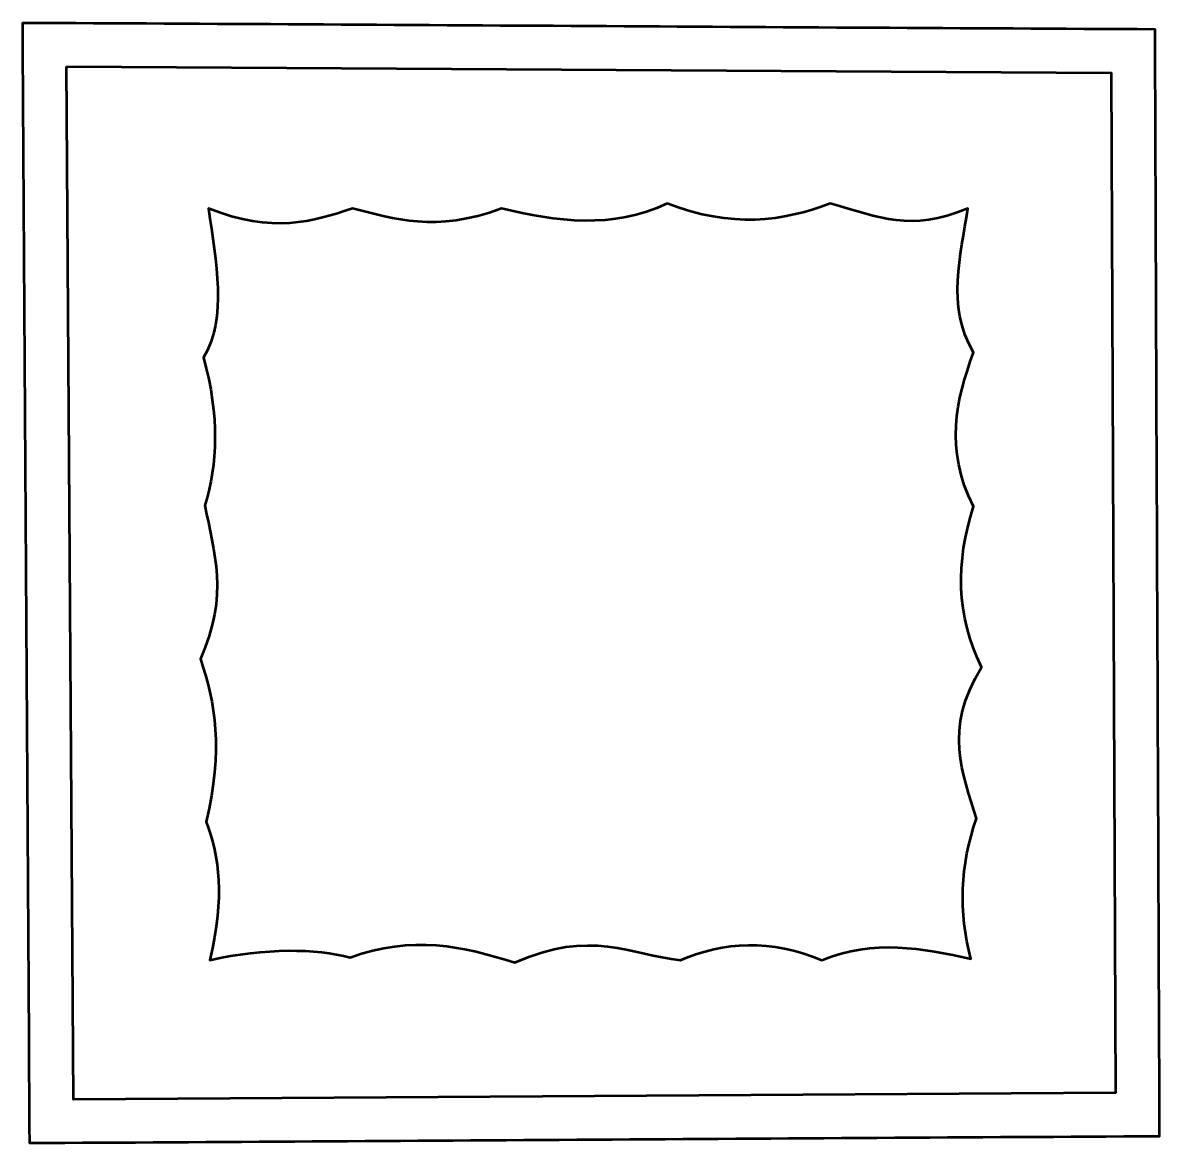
# Model space of a CAD drawing. Header units: centimetres. Extents: x -9.5 to 9.5, y -4.2 to 4.2.
# Drawn here: x 6.224 to 9.499, y -4.153 to -0.924 of the extents above; entities that cross this region are included whole.
import ezdxf

# ---------------------------------------------------------------- set-up
doc = ezdxf.new("R2010")
doc.units = ezdxf.units.CM
doc.header["$MEASUREMENT"] = 0
doc.layers.add('Layer 1', color=7, linetype='Continuous')

msp = doc.modelspace()

# ---------------------------------------------------------------- linework, layer by layer
at = {"layer": 'Layer 1', "color": 40, "lineweight": 53}
msp.add_open_spline([(6.22431, -0.94899), (6.23065, -2.01697), (6.23862, -3.08494), (6.24438, -4.15292), (6.24438, -4.15292), (7.32928, -4.14725), (8.41417, -4.13891), (9.49908, -4.13324), (9.49908, -4.13324), (9.49514, -3.06946), (9.4898, -2.00569), (9.48609, -0.94191), (9.48609, -0.94191), (8.39882, -0.93701), (7.31157, -0.92871), (6.2243, -0.9238), (6.2243, -0.9238), (6.2243, -0.9238), (6.2243, -0.9364), (6.2243, -0.9364), (6.2243, -0.9364), (6.2243, -0.9364), (6.2243, -0.949), (6.2243, -0.949), (6.2243, -0.949), (6.2243, -0.949), (6.22431, -0.94899), (6.22431, -0.94899)], degree=3, knots=[0, 0, 0, 0, 0.125, 0.125, 0.125, 0.125, 0.25, 0.25, 0.25, 0.25, 0.375, 0.375, 0.375, 0.375, 0.5, 0.5, 0.5, 0.5, 0.625, 0.625, 0.625, 0.625, 0.75, 0.75, 0.75, 0.75, 1, 1, 1, 1], dxfattribs=at)
at = {"layer": 'Layer 1', "color": 13, "lineweight": 53}
for points, knots in [([(6.35026, -1.0498), (6.35026, -1.0498), (6.37028, -4.02712), (6.37028, -4.02712), (6.37028, -4.02712), (6.37028, -4.02712), (9.37307, -4.0071), (9.37307, -4.0071), (9.37307, -4.0071), (9.37307, -4.0071), (9.36033, -1.068), (9.36033, -1.068), (9.36033, -1.068), (9.36033, -1.068), (6.35026, -1.0498), (6.35026, -1.0498)], [0, 0, 0, 0, 0.2, 0.2, 0.2, 0.2, 0.4, 0.4, 0.4, 0.4, 0.6, 0.6, 0.6, 0.6, 1, 1, 1, 1]), ([(8.08096, -1.44472), (8.26733, -1.51687), (8.41593, -1.49694), (8.55049, -1.44472), (8.55049, -1.44472), (8.69696, -1.48551), (8.77982, -1.52816), (8.94722, -1.45928), (8.94722, -1.45928), (8.92794, -1.59736), (8.8842, -1.73614), (8.9636, -1.87421), (8.9636, -1.87421), (8.9146, -2.0114), (8.87919, -2.15028), (8.9636, -2.31826), (8.9636, -2.31826), (8.91288, -2.47685), (8.91304, -2.63233), (8.98726, -2.78051), (8.98726, -2.78051), (8.87606, -2.96173), (8.93309, -3.08633), (8.9727, -3.21728), (8.9727, -3.21728), (8.92412, -3.35145), (8.92157, -3.48712), (8.95632, -3.62129), (8.95632, -3.62129), (8.81648, -3.59154), (8.67685, -3.563), (8.52683, -3.62493), (8.52683, -3.62493), (8.38027, -3.56395), (8.24491, -3.57138), (8.11918, -3.62493), (8.11918, -3.62493), (7.97676, -3.6107), (7.86118, -3.533), (7.64237, -3.63221), (7.64237, -3.63221), (7.49507, -3.5844), (7.34554, -3.55233), (7.16738, -3.61765), (7.16738, -3.61765), (7.06877, -3.59121), (6.92444, -3.5889), (6.76337, -3.62493), (6.76337, -3.62493), (6.80617, -3.43884), (6.79137, -3.33074), (6.75245, -3.22638), (6.75245, -3.22638), (6.80348, -3.02007), (6.77793, -2.88059), (6.73607, -2.75685), (6.73607, -2.75685), (6.81982, -2.57336), (6.7746, -2.44832), (6.74881, -2.31462), (6.74881, -2.31462), (6.78534, -2.19628), (6.79186, -2.05912), (6.74517, -1.88877), (6.74517, -1.88877), (6.81411, -1.77551), (6.78031, -1.6118), (6.75973, -1.45928), (6.75973, -1.45928), (6.94519, -1.53375), (7.06042, -1.49674), (7.17466, -1.45928), (7.17466, -1.45928), (7.29711, -1.48905), (7.41135, -1.53001), (7.60415, -1.45928), (7.60415, -1.45928), (7.76307, -1.49675), (7.92204, -1.52039), (8.08096, -1.44472)], [0, 0, 0, 0, 0.047619, 0.047619, 0.047619, 0.047619, 0.0952381, 0.0952381, 0.0952381, 0.0952381, 0.1428571, 0.1428571, 0.1428571, 0.1428571, 0.1904762, 0.1904762, 0.1904762, 0.1904762, 0.2380952, 0.2380952, 0.2380952, 0.2380952, 0.2857143, 0.2857143, 0.2857143, 0.2857143, 0.3333333, 0.3333333, 0.3333333, 0.3333333, 0.3809524, 0.3809524, 0.3809524, 0.3809524, 0.4285714, 0.4285714, 0.4285714, 0.4285714, 0.4761905, 0.4761905, 0.4761905, 0.4761905, 0.5238095, 0.5238095, 0.5238095, 0.5238095, 0.5714286, 0.5714286, 0.5714286, 0.5714286, 0.6190476, 0.6190476, 0.6190476, 0.6190476, 0.6666667, 0.6666667, 0.6666667, 0.6666667, 0.7142857, 0.7142857, 0.7142857, 0.7142857, 0.7619048, 0.7619048, 0.7619048, 0.7619048, 0.8095238, 0.8095238, 0.8095238, 0.8095238, 0.8571429, 0.8571429, 0.8571429, 0.8571429, 0.9047619, 0.9047619, 0.9047619, 0.9047619, 1, 1, 1, 1])]:
    msp.add_open_spline(points, degree=3, knots=knots, dxfattribs=at)
at = {"layer": 'Layer 1', "color": 216, "lineweight": 53}
msp.add_open_spline([(8.08096, -1.44472), (8.26733, -1.51687), (8.41593, -1.49694), (8.55049, -1.44472), (8.55049, -1.44472), (8.69696, -1.48551), (8.77982, -1.52816), (8.94722, -1.45928), (8.94722, -1.45928), (8.92794, -1.59736), (8.8842, -1.73614), (8.9636, -1.87421), (8.9636, -1.87421), (8.9146, -2.0114), (8.87919, -2.15028), (8.9636, -2.31826), (8.9636, -2.31826), (8.91288, -2.47685), (8.91304, -2.63233), (8.98726, -2.78051), (8.98726, -2.78051), (8.87606, -2.96173), (8.93309, -3.08633), (8.9727, -3.21728), (8.9727, -3.21728), (8.92412, -3.35145), (8.92157, -3.48712), (8.95632, -3.62129), (8.95632, -3.62129), (8.81648, -3.59154), (8.67685, -3.563), (8.52683, -3.62493), (8.52683, -3.62493), (8.38027, -3.56395), (8.24491, -3.57138), (8.11918, -3.62493), (8.11918, -3.62493), (7.97676, -3.6107), (7.86118, -3.533), (7.64237, -3.63221), (7.64237, -3.63221), (7.49507, -3.5844), (7.34554, -3.55233), (7.16738, -3.61765), (7.16738, -3.61765), (7.06877, -3.59121), (6.92444, -3.5889), (6.76337, -3.62493), (6.76337, -3.62493), (6.80617, -3.43884), (6.79137, -3.33074), (6.75245, -3.22638), (6.75245, -3.22638), (6.80348, -3.02007), (6.77793, -2.88059), (6.73607, -2.75685), (6.73607, -2.75685), (6.81982, -2.57336), (6.7746, -2.44832), (6.74881, -2.31462), (6.74881, -2.31462), (6.78534, -2.19628), (6.79186, -2.05912), (6.74517, -1.88877), (6.74517, -1.88877), (6.81411, -1.77551), (6.78031, -1.6118), (6.75973, -1.45928), (6.75973, -1.45928), (6.94519, -1.53375), (7.06042, -1.49674), (7.17466, -1.45928), (7.17466, -1.45928), (7.29711, -1.48905), (7.41135, -1.53001), (7.60415, -1.45928), (7.60415, -1.45928), (7.76307, -1.49675), (7.92204, -1.52039), (8.08096, -1.44472)], degree=3, knots=[0, 0, 0, 0, 0.047619, 0.047619, 0.047619, 0.047619, 0.0952381, 0.0952381, 0.0952381, 0.0952381, 0.1428571, 0.1428571, 0.1428571, 0.1428571, 0.1904762, 0.1904762, 0.1904762, 0.1904762, 0.2380952, 0.2380952, 0.2380952, 0.2380952, 0.2857143, 0.2857143, 0.2857143, 0.2857143, 0.3333333, 0.3333333, 0.3333333, 0.3333333, 0.3809524, 0.3809524, 0.3809524, 0.3809524, 0.4285714, 0.4285714, 0.4285714, 0.4285714, 0.4761905, 0.4761905, 0.4761905, 0.4761905, 0.5238095, 0.5238095, 0.5238095, 0.5238095, 0.5714286, 0.5714286, 0.5714286, 0.5714286, 0.6190476, 0.6190476, 0.6190476, 0.6190476, 0.6666667, 0.6666667, 0.6666667, 0.6666667, 0.7142857, 0.7142857, 0.7142857, 0.7142857, 0.7619048, 0.7619048, 0.7619048, 0.7619048, 0.8095238, 0.8095238, 0.8095238, 0.8095238, 0.8571429, 0.8571429, 0.8571429, 0.8571429, 0.9047619, 0.9047619, 0.9047619, 0.9047619, 1, 1, 1, 1], dxfattribs=at)

doc.saveas('drawing.dxf')
